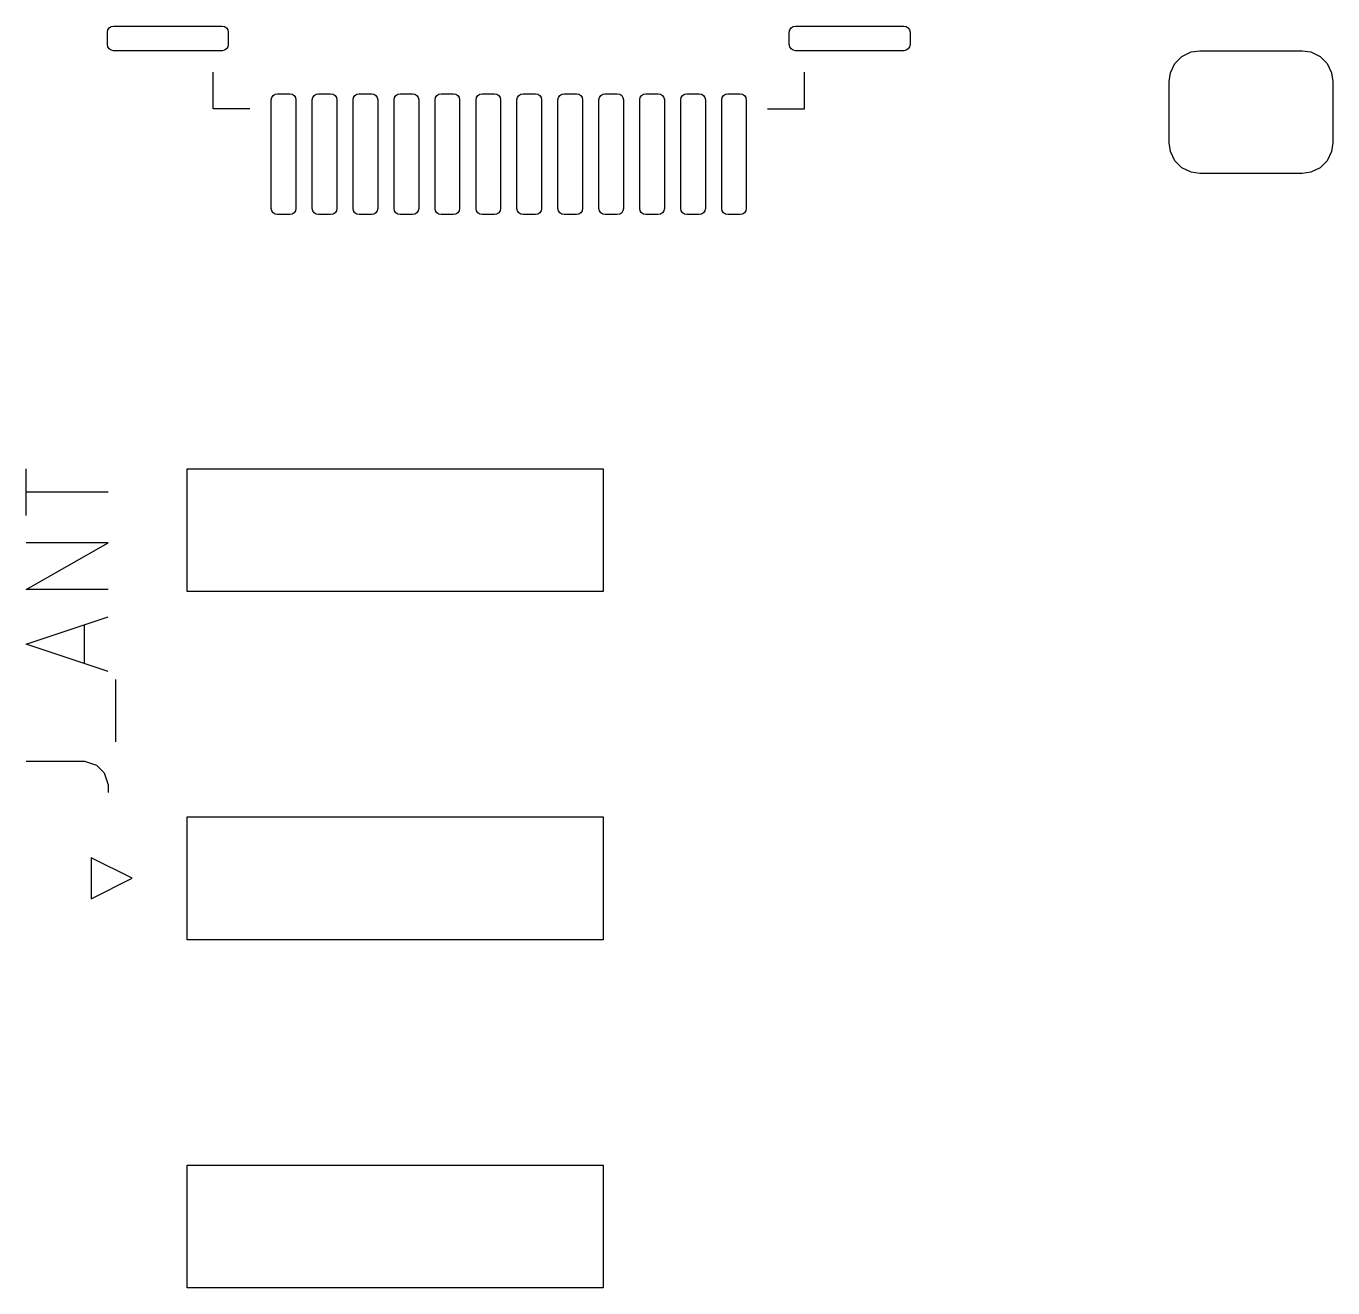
# Model space of a CAD drawing. Extents: x -0.18 to 2, y -0.2 to 1.93.
# Drawn here: x -0.177 to 0.451, y -0.197 to 0.41 of the extents above; entities that cross this region are included whole.
import ezdxf

# ---------------------------------------------------------------- set-up
doc = ezdxf.new("R2010")
doc.units = 0
doc.header["$MEASUREMENT"] = 0
doc.layers.add('BLACK', color=7, linetype='CONTINUOUS')
doc.layers.add('LYELLOW', color=51, linetype='CONTINUOUS')

msp = doc.modelspace()

# ---------------------------------------------------------------- linework, layer by layer
at = {"layer": 'BLACK', "linetype": 'CONTINUOUS'}
for p, q in [((-0.13804, 0.40775), (-0.1374, 0.40871)), ((-0.13804, 0.40775), (-0.1374, 0.40871)), ((-0.1374, 0.40871), (-0.13644, 0.40935)), ((-0.1374, 0.40871), (-0.13644, 0.40935)), ((-0.13644, 0.40935), (-0.13531, 0.40958)), ((-0.13644, 0.40935), (-0.13531, 0.40958)), ((-0.13531, 0.40958), (-0.08314, 0.40958)), ((-0.13531, 0.40958), (-0.08314, 0.40958)), ((-0.08314, 0.40958), (-0.08201, 0.40935)), ((-0.08314, 0.40958), (-0.08201, 0.40935)), ((-0.08201, 0.40935), (-0.08105, 0.40871)), ((-0.08201, 0.40935), (-0.08105, 0.40871)), ((-0.08105, 0.40871), (-0.08041, 0.40775)), ((-0.08105, 0.40871), (-0.08041, 0.40775)), ((0.18972, 0.40775), (0.19036, 0.40871)), ((0.18972, 0.40775), (0.19036, 0.40871)), ((0.19036, 0.40871), (0.19132, 0.40935)), ((0.19036, 0.40871), (0.19132, 0.40935)), ((0.19132, 0.40935), (0.19245, 0.40958)), ((0.19132, 0.40935), (0.19245, 0.40958)), ((0.19245, 0.40958), (0.24461, 0.40958)), ((0.19245, 0.40958), (0.24461, 0.40958)), ((0.24461, 0.40958), (0.24574, 0.40935)), ((0.24461, 0.40958), (0.24574, 0.40935)), ((0.24574, 0.40935), (0.2467, 0.40871)), ((0.24574, 0.40935), (0.2467, 0.40871)), ((0.2467, 0.40871), (0.24734, 0.40775)), ((0.2467, 0.40871), (0.24734, 0.40775)), ((-0.13826, 0.40662), (-0.13804, 0.40775)), ((-0.13826, 0.40662), (-0.13804, 0.40775)), ((-0.13826, 0.40072), (-0.13826, 0.40662)), ((-0.13826, 0.40072), (-0.13826, 0.40662)), ((-0.08041, 0.40775), (-0.08019, 0.40662)), ((-0.08041, 0.40775), (-0.08019, 0.40662)), ((-0.08019, 0.40662), (-0.08019, 0.40072)), ((-0.08019, 0.40662), (-0.08019, 0.40072)), ((0.1895, 0.40662), (0.18972, 0.40775)), ((0.1895, 0.40662), (0.18972, 0.40775)), ((0.1895, 0.40072), (0.1895, 0.40662)), ((0.1895, 0.40072), (0.1895, 0.40662)), ((0.24734, 0.40775), (0.24757, 0.40662)), ((0.24734, 0.40775), (0.24757, 0.40662)), ((0.24757, 0.40662), (0.24757, 0.40072)), ((0.24757, 0.40662), (0.24757, 0.40072)), ((-0.13804, 0.39959), (-0.13826, 0.40072)), ((-0.13804, 0.39959), (-0.13826, 0.40072)), ((-0.1374, 0.39863), (-0.13804, 0.39959)), ((-0.1374, 0.39863), (-0.13804, 0.39959)), ((-0.13644, 0.39799), (-0.1374, 0.39863)), ((-0.13644, 0.39799), (-0.1374, 0.39863)), ((-0.13531, 0.39777), (-0.13644, 0.39799)), ((-0.13531, 0.39777), (-0.13644, 0.39799)), ((-0.08314, 0.39777), (-0.13531, 0.39777)), ((-0.08314, 0.39777), (-0.13531, 0.39777)), ((-0.08201, 0.39799), (-0.08314, 0.39777)), ((-0.08201, 0.39799), (-0.08314, 0.39777)), ((-0.08105, 0.39863), (-0.08201, 0.39799)), ((-0.08105, 0.39863), (-0.08201, 0.39799)), ((-0.08041, 0.39959), (-0.08105, 0.39863)), ((-0.08041, 0.39959), (-0.08105, 0.39863)), ((-0.08019, 0.40072), (-0.08041, 0.39959)), ((-0.08019, 0.40072), (-0.08041, 0.39959)), ((0.18972, 0.39959), (0.1895, 0.40072)), ((0.18972, 0.39959), (0.1895, 0.40072)), ((0.19036, 0.39863), (0.18972, 0.39959)), ((0.19036, 0.39863), (0.18972, 0.39959)), ((0.19132, 0.39799), (0.19036, 0.39863)), ((0.19132, 0.39799), (0.19036, 0.39863)), ((0.19245, 0.39777), (0.19132, 0.39799)), ((0.19245, 0.39777), (0.19132, 0.39799)), ((0.24461, 0.39777), (0.19245, 0.39777)), ((0.24461, 0.39777), (0.19245, 0.39777)), ((0.24574, 0.39799), (0.24461, 0.39777)), ((0.24574, 0.39799), (0.24461, 0.39777)), ((0.2467, 0.39863), (0.24574, 0.39799)), ((0.2467, 0.39863), (0.24574, 0.39799)), ((0.24734, 0.39959), (0.2467, 0.39863)), ((0.24734, 0.39959), (0.2467, 0.39863)), ((0.24757, 0.40072), (0.24734, 0.39959)), ((0.24757, 0.40072), (0.24734, 0.39959)), ((0.37824, 0.39502), (0.3826, 0.39715)), ((0.37824, 0.39502), (0.3826, 0.39715)), ((0.3826, 0.39715), (0.38681, 0.39777)), ((0.3826, 0.39715), (0.38681, 0.39777)), ((0.38681, 0.39777), (0.43603, 0.39777)), ((0.38681, 0.39777), (0.43603, 0.39777)), ((0.43603, 0.39777), (0.44024, 0.39715)), ((0.43603, 0.39777), (0.44024, 0.39715)), ((0.44024, 0.39715), (0.44461, 0.39502)), ((0.44024, 0.39715), (0.44461, 0.39502)), ((0.37266, 0.38721), (0.3748, 0.39158)), ((0.37266, 0.38721), (0.3748, 0.39158)), ((0.3748, 0.39158), (0.37824, 0.39502)), ((0.3748, 0.39158), (0.37824, 0.39502)), ((0.44461, 0.39502), (0.44804, 0.39158)), ((0.44461, 0.39502), (0.44804, 0.39158)), ((0.44804, 0.39158), (0.45018, 0.38721)), ((0.44804, 0.39158), (0.45018, 0.38721)), ((0.37205, 0.383), (0.37266, 0.38721)), ((0.37205, 0.383), (0.37266, 0.38721)), ((0.45018, 0.38721), (0.45079, 0.383)), ((0.45018, 0.38721), (0.45079, 0.383)), ((-0.0577, 0.37687), (-0.05657, 0.3771)), ((-0.0577, 0.37687), (-0.05657, 0.3771)), ((-0.05657, 0.3771), (-0.05066, 0.3771)), ((-0.05657, 0.3771), (-0.05066, 0.3771)), ((-0.05066, 0.3771), (-0.04953, 0.37687)), ((-0.05066, 0.3771), (-0.04953, 0.37687)), ((-0.03801, 0.37687), (-0.03688, 0.3771)), ((-0.03801, 0.37687), (-0.03688, 0.3771)), ((-0.03688, 0.3771), (-0.03098, 0.3771)), ((-0.03688, 0.3771), (-0.03098, 0.3771)), ((-0.03098, 0.3771), (-0.02985, 0.37687)), ((-0.03098, 0.3771), (-0.02985, 0.37687)), ((-0.01833, 0.37687), (-0.0172, 0.3771)), ((-0.01833, 0.37687), (-0.0172, 0.3771)), ((-0.0172, 0.3771), (-0.01129, 0.3771)), ((-0.0172, 0.3771), (-0.01129, 0.3771)), ((-0.01129, 0.3771), (-0.01016, 0.37687)), ((-0.01129, 0.3771), (-0.01016, 0.37687)), ((0.00136, 0.37687), (0.00249, 0.3771)), ((0.00136, 0.37687), (0.00249, 0.3771)), ((0.00249, 0.3771), (0.00839, 0.3771)), ((0.00249, 0.3771), (0.00839, 0.3771)), ((0.00839, 0.3771), (0.00952, 0.37687)), ((0.00839, 0.3771), (0.00952, 0.37687)), ((0.02104, 0.37687), (0.02217, 0.3771)), ((0.02104, 0.37687), (0.02217, 0.3771)), ((0.02217, 0.3771), (0.02808, 0.3771)), ((0.02217, 0.3771), (0.02808, 0.3771)), ((0.02808, 0.3771), (0.02921, 0.37687)), ((0.02808, 0.3771), (0.02921, 0.37687)), ((0.04073, 0.37687), (0.04186, 0.3771)), ((0.04073, 0.37687), (0.04186, 0.3771)), ((0.04186, 0.3771), (0.04776, 0.3771)), ((0.04186, 0.3771), (0.04776, 0.3771)), ((0.04776, 0.3771), (0.04889, 0.37687)), ((0.04776, 0.3771), (0.04889, 0.37687)), ((0.06041, 0.37687), (0.06154, 0.3771)), ((0.06041, 0.37687), (0.06154, 0.3771)), ((0.06154, 0.3771), (0.06745, 0.3771)), ((0.06154, 0.3771), (0.06745, 0.3771)), ((0.06745, 0.3771), (0.06858, 0.37687)), ((0.06745, 0.3771), (0.06858, 0.37687)), ((0.0801, 0.37687), (0.08123, 0.3771)), ((0.0801, 0.37687), (0.08123, 0.3771)), ((0.08123, 0.3771), (0.08713, 0.3771)), ((0.08123, 0.3771), (0.08713, 0.3771)), ((0.08713, 0.3771), (0.08826, 0.37687)), ((0.08713, 0.3771), (0.08826, 0.37687)), ((0.09978, 0.37687), (0.10091, 0.3771)), ((0.09978, 0.37687), (0.10091, 0.3771)), ((0.10091, 0.3771), (0.10682, 0.3771)), ((0.10091, 0.3771), (0.10682, 0.3771)), ((0.10682, 0.3771), (0.10795, 0.37687)), ((0.10682, 0.3771), (0.10795, 0.37687)), ((0.11947, 0.37687), (0.1206, 0.3771)), ((0.11947, 0.37687), (0.1206, 0.3771)), ((0.1206, 0.3771), (0.1265, 0.3771)), ((0.1206, 0.3771), (0.1265, 0.3771)), ((0.1265, 0.3771), (0.12763, 0.37687)), ((0.1265, 0.3771), (0.12763, 0.37687)), ((0.13915, 0.37687), (0.14028, 0.3771)), ((0.13915, 0.37687), (0.14028, 0.3771)), ((0.14028, 0.3771), (0.14619, 0.3771)), ((0.14028, 0.3771), (0.14619, 0.3771)), ((0.14619, 0.3771), (0.14732, 0.37687)), ((0.14619, 0.3771), (0.14732, 0.37687)), ((0.15884, 0.37687), (0.15997, 0.3771)), ((0.15884, 0.37687), (0.15997, 0.3771)), ((0.15997, 0.3771), (0.16587, 0.3771)), ((0.15997, 0.3771), (0.16587, 0.3771)), ((0.16587, 0.3771), (0.167, 0.37687)), ((0.16587, 0.3771), (0.167, 0.37687)), ((0.37205, 0.35347), (0.37205, 0.383)), ((0.37205, 0.35347), (0.37205, 0.383)), ((0.45079, 0.383), (0.45079, 0.35347)), ((0.45079, 0.383), (0.45079, 0.35347)), ((-0.05952, 0.37414), (-0.0593, 0.37527)), ((-0.05952, 0.37414), (-0.0593, 0.37527)), ((-0.05952, 0.32198), (-0.05952, 0.37414)), ((-0.05952, 0.32198), (-0.05952, 0.37414)), ((-0.0593, 0.37527), (-0.05866, 0.37623)), ((-0.0593, 0.37527), (-0.05866, 0.37623)), ((-0.05866, 0.37623), (-0.0577, 0.37687)), ((-0.05866, 0.37623), (-0.0577, 0.37687)), ((-0.04953, 0.37687), (-0.04857, 0.37623)), ((-0.04953, 0.37687), (-0.04857, 0.37623)), ((-0.04857, 0.37623), (-0.04793, 0.37527)), ((-0.04857, 0.37623), (-0.04793, 0.37527)), ((-0.04793, 0.37527), (-0.04771, 0.37414)), ((-0.04793, 0.37527), (-0.04771, 0.37414)), ((-0.04771, 0.37414), (-0.04771, 0.32198)), ((-0.04771, 0.37414), (-0.04771, 0.32198)), ((-0.03984, 0.37414), (-0.03961, 0.37527)), ((-0.03984, 0.37414), (-0.03961, 0.37527)), ((-0.03984, 0.32198), (-0.03984, 0.37414)), ((-0.03984, 0.32198), (-0.03984, 0.37414)), ((-0.03961, 0.37527), (-0.03897, 0.37623)), ((-0.03961, 0.37527), (-0.03897, 0.37623)), ((-0.03897, 0.37623), (-0.03801, 0.37687)), ((-0.03897, 0.37623), (-0.03801, 0.37687)), ((-0.02985, 0.37687), (-0.02889, 0.37623)), ((-0.02985, 0.37687), (-0.02889, 0.37623)), ((-0.02889, 0.37623), (-0.02825, 0.37527)), ((-0.02889, 0.37623), (-0.02825, 0.37527)), ((-0.02825, 0.37527), (-0.02802, 0.37414)), ((-0.02825, 0.37527), (-0.02802, 0.37414)), ((-0.02802, 0.37414), (-0.02802, 0.32198)), ((-0.02802, 0.37414), (-0.02802, 0.32198)), ((-0.02015, 0.37414), (-0.01993, 0.37527)), ((-0.02015, 0.37414), (-0.01993, 0.37527)), ((-0.02015, 0.32198), (-0.02015, 0.37414)), ((-0.02015, 0.32198), (-0.02015, 0.37414)), ((-0.01993, 0.37527), (-0.01929, 0.37623)), ((-0.01993, 0.37527), (-0.01929, 0.37623)), ((-0.01929, 0.37623), (-0.01833, 0.37687)), ((-0.01929, 0.37623), (-0.01833, 0.37687)), ((-0.01016, 0.37687), (-0.0092, 0.37623)), ((-0.01016, 0.37687), (-0.0092, 0.37623)), ((-0.0092, 0.37623), (-0.00856, 0.37527)), ((-0.0092, 0.37623), (-0.00856, 0.37527)), ((-0.00856, 0.37527), (-0.00834, 0.37414)), ((-0.00856, 0.37527), (-0.00834, 0.37414)), ((-0.00834, 0.37414), (-0.00834, 0.32198)), ((-0.00834, 0.37414), (-0.00834, 0.32198)), ((-0.00047, 0.37414), (-0.00024, 0.37527)), ((-0.00047, 0.37414), (-0.00024, 0.37527)), ((-0.00047, 0.32198), (-0.00047, 0.37414)), ((-0.00047, 0.32198), (-0.00047, 0.37414)), ((-0.00024, 0.37527), (0.0004, 0.37623)), ((-0.00024, 0.37527), (0.0004, 0.37623)), ((0.0004, 0.37623), (0.00136, 0.37687)), ((0.0004, 0.37623), (0.00136, 0.37687)), ((0.00952, 0.37687), (0.01048, 0.37623)), ((0.00952, 0.37687), (0.01048, 0.37623)), ((0.01048, 0.37623), (0.01112, 0.37527)), ((0.01048, 0.37623), (0.01112, 0.37527)), ((0.01112, 0.37527), (0.01135, 0.37414)), ((0.01112, 0.37527), (0.01135, 0.37414)), ((0.01135, 0.37414), (0.01135, 0.32198)), ((0.01135, 0.37414), (0.01135, 0.32198)), ((0.01922, 0.37414), (0.01944, 0.37527)), ((0.01922, 0.37414), (0.01944, 0.37527)), ((0.01922, 0.32198), (0.01922, 0.37414)), ((0.01922, 0.32198), (0.01922, 0.37414)), ((0.01944, 0.37527), (0.02008, 0.37623)), ((0.01944, 0.37527), (0.02008, 0.37623)), ((0.02008, 0.37623), (0.02104, 0.37687)), ((0.02008, 0.37623), (0.02104, 0.37687)), ((0.02921, 0.37687), (0.03017, 0.37623)), ((0.02921, 0.37687), (0.03017, 0.37623)), ((0.03017, 0.37623), (0.03081, 0.37527)), ((0.03017, 0.37623), (0.03081, 0.37527)), ((0.03081, 0.37527), (0.03103, 0.37414)), ((0.03081, 0.37527), (0.03103, 0.37414)), ((0.03103, 0.37414), (0.03103, 0.32198)), ((0.03103, 0.37414), (0.03103, 0.32198)), ((0.0389, 0.37414), (0.03913, 0.37527)), ((0.0389, 0.37414), (0.03913, 0.37527)), ((0.0389, 0.32198), (0.0389, 0.37414)), ((0.0389, 0.32198), (0.0389, 0.37414)), ((0.03913, 0.37527), (0.03977, 0.37623)), ((0.03913, 0.37527), (0.03977, 0.37623)), ((0.03977, 0.37623), (0.04073, 0.37687)), ((0.03977, 0.37623), (0.04073, 0.37687)), ((0.04889, 0.37687), (0.04985, 0.37623)), ((0.04889, 0.37687), (0.04985, 0.37623)), ((0.04985, 0.37623), (0.05049, 0.37527)), ((0.04985, 0.37623), (0.05049, 0.37527)), ((0.05049, 0.37527), (0.05072, 0.37414)), ((0.05049, 0.37527), (0.05072, 0.37414)), ((0.05072, 0.37414), (0.05072, 0.32198)), ((0.05072, 0.37414), (0.05072, 0.32198)), ((0.05859, 0.37414), (0.05881, 0.37527)), ((0.05859, 0.37414), (0.05881, 0.37527)), ((0.05859, 0.32198), (0.05859, 0.37414)), ((0.05859, 0.32198), (0.05859, 0.37414)), ((0.05881, 0.37527), (0.05945, 0.37623)), ((0.05881, 0.37527), (0.05945, 0.37623)), ((0.05945, 0.37623), (0.06041, 0.37687)), ((0.05945, 0.37623), (0.06041, 0.37687)), ((0.06858, 0.37687), (0.06954, 0.37623)), ((0.06858, 0.37687), (0.06954, 0.37623)), ((0.06954, 0.37623), (0.07018, 0.37527)), ((0.06954, 0.37623), (0.07018, 0.37527)), ((0.07018, 0.37527), (0.0704, 0.37414)), ((0.07018, 0.37527), (0.0704, 0.37414)), ((0.0704, 0.37414), (0.0704, 0.32198)), ((0.0704, 0.37414), (0.0704, 0.32198)), ((0.07827, 0.37414), (0.0785, 0.37527)), ((0.07827, 0.37414), (0.0785, 0.37527)), ((0.07827, 0.32198), (0.07827, 0.37414)), ((0.07827, 0.32198), (0.07827, 0.37414)), ((0.0785, 0.37527), (0.07914, 0.37623)), ((0.0785, 0.37527), (0.07914, 0.37623)), ((0.07914, 0.37623), (0.0801, 0.37687)), ((0.07914, 0.37623), (0.0801, 0.37687)), ((0.08826, 0.37687), (0.08922, 0.37623)), ((0.08826, 0.37687), (0.08922, 0.37623)), ((0.08922, 0.37623), (0.08986, 0.37527)), ((0.08922, 0.37623), (0.08986, 0.37527)), ((0.08986, 0.37527), (0.09009, 0.37414)), ((0.08986, 0.37527), (0.09009, 0.37414)), ((0.09009, 0.37414), (0.09009, 0.32198)), ((0.09009, 0.37414), (0.09009, 0.32198)), ((0.09796, 0.37414), (0.09818, 0.37527)), ((0.09796, 0.37414), (0.09818, 0.37527)), ((0.09796, 0.32198), (0.09796, 0.37414)), ((0.09796, 0.32198), (0.09796, 0.37414)), ((0.09818, 0.37527), (0.09882, 0.37623)), ((0.09818, 0.37527), (0.09882, 0.37623)), ((0.09882, 0.37623), (0.09978, 0.37687)), ((0.09882, 0.37623), (0.09978, 0.37687)), ((0.10795, 0.37687), (0.10891, 0.37623)), ((0.10795, 0.37687), (0.10891, 0.37623)), ((0.10891, 0.37623), (0.10955, 0.37527)), ((0.10891, 0.37623), (0.10955, 0.37527)), ((0.10955, 0.37527), (0.10977, 0.37414)), ((0.10955, 0.37527), (0.10977, 0.37414)), ((0.10977, 0.37414), (0.10977, 0.32198)), ((0.10977, 0.37414), (0.10977, 0.32198)), ((0.11764, 0.37414), (0.11787, 0.37527)), ((0.11764, 0.37414), (0.11787, 0.37527)), ((0.11764, 0.32198), (0.11764, 0.37414)), ((0.11764, 0.32198), (0.11764, 0.37414)), ((0.11787, 0.37527), (0.11851, 0.37623)), ((0.11787, 0.37527), (0.11851, 0.37623)), ((0.11851, 0.37623), (0.11947, 0.37687)), ((0.11851, 0.37623), (0.11947, 0.37687)), ((0.12763, 0.37687), (0.12859, 0.37623)), ((0.12763, 0.37687), (0.12859, 0.37623)), ((0.12859, 0.37623), (0.12923, 0.37527)), ((0.12859, 0.37623), (0.12923, 0.37527)), ((0.12923, 0.37527), (0.12946, 0.37414)), ((0.12923, 0.37527), (0.12946, 0.37414)), ((0.12946, 0.37414), (0.12946, 0.32198)), ((0.12946, 0.37414), (0.12946, 0.32198)), ((0.13733, 0.37414), (0.13755, 0.37527)), ((0.13733, 0.37414), (0.13755, 0.37527)), ((0.13733, 0.32198), (0.13733, 0.37414)), ((0.13733, 0.32198), (0.13733, 0.37414)), ((0.13755, 0.37527), (0.13819, 0.37623)), ((0.13755, 0.37527), (0.13819, 0.37623)), ((0.13819, 0.37623), (0.13915, 0.37687)), ((0.13819, 0.37623), (0.13915, 0.37687)), ((0.14732, 0.37687), (0.14828, 0.37623)), ((0.14732, 0.37687), (0.14828, 0.37623)), ((0.14828, 0.37623), (0.14892, 0.37527)), ((0.14828, 0.37623), (0.14892, 0.37527)), ((0.14892, 0.37527), (0.14914, 0.37414)), ((0.14892, 0.37527), (0.14914, 0.37414)), ((0.14914, 0.37414), (0.14914, 0.32198)), ((0.14914, 0.37414), (0.14914, 0.32198)), ((0.15701, 0.37414), (0.15724, 0.37527)), ((0.15701, 0.37414), (0.15724, 0.37527)), ((0.15701, 0.32198), (0.15701, 0.37414)), ((0.15701, 0.32198), (0.15701, 0.37414)), ((0.15724, 0.37527), (0.15788, 0.37623)), ((0.15724, 0.37527), (0.15788, 0.37623)), ((0.15788, 0.37623), (0.15884, 0.37687)), ((0.15788, 0.37623), (0.15884, 0.37687)), ((0.167, 0.37687), (0.16796, 0.37623)), ((0.167, 0.37687), (0.16796, 0.37623)), ((0.16796, 0.37623), (0.1686, 0.37527)), ((0.16796, 0.37623), (0.1686, 0.37527)), ((0.1686, 0.37527), (0.16883, 0.37414)), ((0.1686, 0.37527), (0.16883, 0.37414)), ((0.16883, 0.37414), (0.16883, 0.32198)), ((0.16883, 0.37414), (0.16883, 0.32198)), ((0.37266, 0.34926), (0.37205, 0.35347)), ((0.37266, 0.34926), (0.37205, 0.35347)), ((0.45079, 0.35347), (0.45018, 0.34926)), ((0.45079, 0.35347), (0.45018, 0.34926)), ((0.3748, 0.3449), (0.37266, 0.34926)), ((0.3748, 0.3449), (0.37266, 0.34926)), ((0.45018, 0.34926), (0.44804, 0.3449)), ((0.45018, 0.34926), (0.44804, 0.3449)), ((0.37824, 0.34146), (0.3748, 0.3449)), ((0.37824, 0.34146), (0.3748, 0.3449)), ((0.3826, 0.33932), (0.37824, 0.34146)), ((0.3826, 0.33932), (0.37824, 0.34146)), ((0.38681, 0.33871), (0.3826, 0.33932)), ((0.38681, 0.33871), (0.3826, 0.33932)), ((0.44024, 0.33932), (0.43603, 0.33871)), ((0.44024, 0.33932), (0.43603, 0.33871)), ((0.44461, 0.34146), (0.44024, 0.33932)), ((0.44461, 0.34146), (0.44024, 0.33932)), ((0.44804, 0.3449), (0.44461, 0.34146)), ((0.44804, 0.3449), (0.44461, 0.34146)), ((0.43603, 0.33871), (0.38681, 0.33871)), ((0.43603, 0.33871), (0.38681, 0.33871)), ((-0.0593, 0.32085), (-0.05952, 0.32198)), ((-0.0593, 0.32085), (-0.05952, 0.32198)), ((-0.05866, 0.31989), (-0.0593, 0.32085)), ((-0.05866, 0.31989), (-0.0593, 0.32085)), ((-0.04793, 0.32085), (-0.04857, 0.31989)), ((-0.04793, 0.32085), (-0.04857, 0.31989)), ((-0.04771, 0.32198), (-0.04793, 0.32085)), ((-0.04771, 0.32198), (-0.04793, 0.32085)), ((-0.03961, 0.32085), (-0.03984, 0.32198)), ((-0.03961, 0.32085), (-0.03984, 0.32198)), ((-0.03897, 0.31989), (-0.03961, 0.32085)), ((-0.03897, 0.31989), (-0.03961, 0.32085)), ((-0.02825, 0.32085), (-0.02889, 0.31989)), ((-0.02825, 0.32085), (-0.02889, 0.31989)), ((-0.02802, 0.32198), (-0.02825, 0.32085)), ((-0.02802, 0.32198), (-0.02825, 0.32085)), ((-0.01993, 0.32085), (-0.02015, 0.32198)), ((-0.01993, 0.32085), (-0.02015, 0.32198)), ((-0.01929, 0.31989), (-0.01993, 0.32085)), ((-0.01929, 0.31989), (-0.01993, 0.32085)), ((-0.00856, 0.32085), (-0.0092, 0.31989)), ((-0.00856, 0.32085), (-0.0092, 0.31989)), ((-0.00834, 0.32198), (-0.00856, 0.32085)), ((-0.00834, 0.32198), (-0.00856, 0.32085)), ((-0.00024, 0.32085), (-0.00047, 0.32198)), ((-0.00024, 0.32085), (-0.00047, 0.32198)), ((0.0004, 0.31989), (-0.00024, 0.32085)), ((0.0004, 0.31989), (-0.00024, 0.32085)), ((0.01112, 0.32085), (0.01048, 0.31989)), ((0.01112, 0.32085), (0.01048, 0.31989)), ((0.01135, 0.32198), (0.01112, 0.32085)), ((0.01135, 0.32198), (0.01112, 0.32085)), ((0.01944, 0.32085), (0.01922, 0.32198)), ((0.01944, 0.32085), (0.01922, 0.32198)), ((0.02008, 0.31989), (0.01944, 0.32085)), ((0.02008, 0.31989), (0.01944, 0.32085)), ((0.03081, 0.32085), (0.03017, 0.31989)), ((0.03081, 0.32085), (0.03017, 0.31989)), ((0.03103, 0.32198), (0.03081, 0.32085)), ((0.03103, 0.32198), (0.03081, 0.32085)), ((0.03913, 0.32085), (0.0389, 0.32198)), ((0.03913, 0.32085), (0.0389, 0.32198)), ((0.03977, 0.31989), (0.03913, 0.32085)), ((0.03977, 0.31989), (0.03913, 0.32085)), ((0.05049, 0.32085), (0.04985, 0.31989)), ((0.05049, 0.32085), (0.04985, 0.31989)), ((0.05072, 0.32198), (0.05049, 0.32085)), ((0.05072, 0.32198), (0.05049, 0.32085)), ((0.05881, 0.32085), (0.05859, 0.32198)), ((0.05881, 0.32085), (0.05859, 0.32198)), ((0.05945, 0.31989), (0.05881, 0.32085)), ((0.05945, 0.31989), (0.05881, 0.32085)), ((0.07018, 0.32085), (0.06954, 0.31989)), ((0.07018, 0.32085), (0.06954, 0.31989)), ((0.0704, 0.32198), (0.07018, 0.32085)), ((0.0704, 0.32198), (0.07018, 0.32085)), ((0.0785, 0.32085), (0.07827, 0.32198)), ((0.0785, 0.32085), (0.07827, 0.32198)), ((0.07914, 0.31989), (0.0785, 0.32085)), ((0.07914, 0.31989), (0.0785, 0.32085)), ((0.08986, 0.32085), (0.08922, 0.31989)), ((0.08986, 0.32085), (0.08922, 0.31989)), ((0.09009, 0.32198), (0.08986, 0.32085)), ((0.09009, 0.32198), (0.08986, 0.32085)), ((0.09818, 0.32085), (0.09796, 0.32198)), ((0.09818, 0.32085), (0.09796, 0.32198)), ((0.09882, 0.31989), (0.09818, 0.32085)), ((0.09882, 0.31989), (0.09818, 0.32085)), ((0.10955, 0.32085), (0.10891, 0.31989)), ((0.10955, 0.32085), (0.10891, 0.31989)), ((0.10977, 0.32198), (0.10955, 0.32085)), ((0.10977, 0.32198), (0.10955, 0.32085)), ((0.11787, 0.32085), (0.11764, 0.32198)), ((0.11787, 0.32085), (0.11764, 0.32198)), ((0.11851, 0.31989), (0.11787, 0.32085)), ((0.11851, 0.31989), (0.11787, 0.32085)), ((0.12923, 0.32085), (0.12859, 0.31989)), ((0.12923, 0.32085), (0.12859, 0.31989)), ((0.12946, 0.32198), (0.12923, 0.32085)), ((0.12946, 0.32198), (0.12923, 0.32085)), ((0.13755, 0.32085), (0.13733, 0.32198)), ((0.13755, 0.32085), (0.13733, 0.32198)), ((0.13819, 0.31989), (0.13755, 0.32085)), ((0.13819, 0.31989), (0.13755, 0.32085)), ((0.14892, 0.32085), (0.14828, 0.31989)), ((0.14892, 0.32085), (0.14828, 0.31989)), ((0.14914, 0.32198), (0.14892, 0.32085)), ((0.14914, 0.32198), (0.14892, 0.32085)), ((0.15724, 0.32085), (0.15701, 0.32198)), ((0.15724, 0.32085), (0.15701, 0.32198)), ((0.15788, 0.31989), (0.15724, 0.32085)), ((0.15788, 0.31989), (0.15724, 0.32085)), ((0.1686, 0.32085), (0.16796, 0.31989)), ((0.1686, 0.32085), (0.16796, 0.31989)), ((0.16883, 0.32198), (0.1686, 0.32085)), ((0.16883, 0.32198), (0.1686, 0.32085)), ((-0.0577, 0.31925), (-0.05866, 0.31989)), ((-0.0577, 0.31925), (-0.05866, 0.31989)), ((-0.05657, 0.31903), (-0.0577, 0.31925)), ((-0.05657, 0.31903), (-0.0577, 0.31925)), ((-0.05066, 0.31903), (-0.05657, 0.31903)), ((-0.05066, 0.31903), (-0.05657, 0.31903)), ((-0.04953, 0.31925), (-0.05066, 0.31903)), ((-0.04953, 0.31925), (-0.05066, 0.31903)), ((-0.04857, 0.31989), (-0.04953, 0.31925)), ((-0.04857, 0.31989), (-0.04953, 0.31925)), ((-0.03801, 0.31925), (-0.03897, 0.31989)), ((-0.03801, 0.31925), (-0.03897, 0.31989)), ((-0.03688, 0.31903), (-0.03801, 0.31925)), ((-0.03688, 0.31903), (-0.03801, 0.31925)), ((-0.03098, 0.31903), (-0.03688, 0.31903)), ((-0.03098, 0.31903), (-0.03688, 0.31903)), ((-0.02985, 0.31925), (-0.03098, 0.31903)), ((-0.02985, 0.31925), (-0.03098, 0.31903)), ((-0.02889, 0.31989), (-0.02985, 0.31925)), ((-0.02889, 0.31989), (-0.02985, 0.31925)), ((-0.01833, 0.31925), (-0.01929, 0.31989)), ((-0.01833, 0.31925), (-0.01929, 0.31989)), ((-0.0172, 0.31903), (-0.01833, 0.31925)), ((-0.0172, 0.31903), (-0.01833, 0.31925)), ((-0.01129, 0.31903), (-0.0172, 0.31903)), ((-0.01129, 0.31903), (-0.0172, 0.31903)), ((-0.01016, 0.31925), (-0.01129, 0.31903)), ((-0.01016, 0.31925), (-0.01129, 0.31903)), ((-0.0092, 0.31989), (-0.01016, 0.31925)), ((-0.0092, 0.31989), (-0.01016, 0.31925)), ((0.00136, 0.31925), (0.0004, 0.31989)), ((0.00136, 0.31925), (0.0004, 0.31989)), ((0.00249, 0.31903), (0.00136, 0.31925)), ((0.00249, 0.31903), (0.00136, 0.31925)), ((0.00839, 0.31903), (0.00249, 0.31903)), ((0.00839, 0.31903), (0.00249, 0.31903)), ((0.00952, 0.31925), (0.00839, 0.31903)), ((0.00952, 0.31925), (0.00839, 0.31903)), ((0.01048, 0.31989), (0.00952, 0.31925)), ((0.01048, 0.31989), (0.00952, 0.31925)), ((0.02104, 0.31925), (0.02008, 0.31989)), ((0.02104, 0.31925), (0.02008, 0.31989)), ((0.02217, 0.31903), (0.02104, 0.31925)), ((0.02217, 0.31903), (0.02104, 0.31925)), ((0.02808, 0.31903), (0.02217, 0.31903)), ((0.02808, 0.31903), (0.02217, 0.31903)), ((0.02921, 0.31925), (0.02808, 0.31903)), ((0.02921, 0.31925), (0.02808, 0.31903)), ((0.03017, 0.31989), (0.02921, 0.31925)), ((0.03017, 0.31989), (0.02921, 0.31925)), ((0.04073, 0.31925), (0.03977, 0.31989)), ((0.04073, 0.31925), (0.03977, 0.31989)), ((0.04186, 0.31903), (0.04073, 0.31925)), ((0.04186, 0.31903), (0.04073, 0.31925)), ((0.04776, 0.31903), (0.04186, 0.31903)), ((0.04776, 0.31903), (0.04186, 0.31903)), ((0.04889, 0.31925), (0.04776, 0.31903)), ((0.04889, 0.31925), (0.04776, 0.31903)), ((0.04985, 0.31989), (0.04889, 0.31925)), ((0.04985, 0.31989), (0.04889, 0.31925)), ((0.06041, 0.31925), (0.05945, 0.31989)), ((0.06041, 0.31925), (0.05945, 0.31989)), ((0.06154, 0.31903), (0.06041, 0.31925)), ((0.06154, 0.31903), (0.06041, 0.31925)), ((0.06745, 0.31903), (0.06154, 0.31903)), ((0.06745, 0.31903), (0.06154, 0.31903)), ((0.06858, 0.31925), (0.06745, 0.31903)), ((0.06858, 0.31925), (0.06745, 0.31903)), ((0.06954, 0.31989), (0.06858, 0.31925)), ((0.06954, 0.31989), (0.06858, 0.31925)), ((0.0801, 0.31925), (0.07914, 0.31989)), ((0.0801, 0.31925), (0.07914, 0.31989)), ((0.08123, 0.31903), (0.0801, 0.31925)), ((0.08123, 0.31903), (0.0801, 0.31925)), ((0.08713, 0.31903), (0.08123, 0.31903)), ((0.08713, 0.31903), (0.08123, 0.31903)), ((0.08826, 0.31925), (0.08713, 0.31903)), ((0.08826, 0.31925), (0.08713, 0.31903)), ((0.08922, 0.31989), (0.08826, 0.31925)), ((0.08922, 0.31989), (0.08826, 0.31925)), ((0.09978, 0.31925), (0.09882, 0.31989)), ((0.09978, 0.31925), (0.09882, 0.31989)), ((0.10091, 0.31903), (0.09978, 0.31925)), ((0.10091, 0.31903), (0.09978, 0.31925)), ((0.10682, 0.31903), (0.10091, 0.31903)), ((0.10682, 0.31903), (0.10091, 0.31903)), ((0.10795, 0.31925), (0.10682, 0.31903)), ((0.10795, 0.31925), (0.10682, 0.31903)), ((0.10891, 0.31989), (0.10795, 0.31925)), ((0.10891, 0.31989), (0.10795, 0.31925)), ((0.11947, 0.31925), (0.11851, 0.31989)), ((0.11947, 0.31925), (0.11851, 0.31989)), ((0.1206, 0.31903), (0.11947, 0.31925)), ((0.1206, 0.31903), (0.11947, 0.31925)), ((0.1265, 0.31903), (0.1206, 0.31903)), ((0.1265, 0.31903), (0.1206, 0.31903)), ((0.12763, 0.31925), (0.1265, 0.31903)), ((0.12763, 0.31925), (0.1265, 0.31903)), ((0.12859, 0.31989), (0.12763, 0.31925)), ((0.12859, 0.31989), (0.12763, 0.31925)), ((0.13915, 0.31925), (0.13819, 0.31989)), ((0.13915, 0.31925), (0.13819, 0.31989)), ((0.14028, 0.31903), (0.13915, 0.31925)), ((0.14028, 0.31903), (0.13915, 0.31925)), ((0.14619, 0.31903), (0.14028, 0.31903)), ((0.14619, 0.31903), (0.14028, 0.31903)), ((0.14732, 0.31925), (0.14619, 0.31903)), ((0.14732, 0.31925), (0.14619, 0.31903)), ((0.14828, 0.31989), (0.14732, 0.31925)), ((0.14828, 0.31989), (0.14732, 0.31925)), ((0.15884, 0.31925), (0.15788, 0.31989)), ((0.15884, 0.31925), (0.15788, 0.31989)), ((0.15997, 0.31903), (0.15884, 0.31925)), ((0.15997, 0.31903), (0.15884, 0.31925)), ((0.16587, 0.31903), (0.15997, 0.31903)), ((0.16587, 0.31903), (0.15997, 0.31903)), ((0.167, 0.31925), (0.16587, 0.31903)), ((0.167, 0.31925), (0.16587, 0.31903)), ((0.16796, 0.31989), (0.167, 0.31925)), ((0.16796, 0.31989), (0.167, 0.31925)), ((-0.1, 0.1378), (-0.1, 0.19685)), ((-0.1, 0.19685), (0.1, 0.19685)), ((-0.1, 0.1378), (-0.1, 0.19685)), ((-0.1, 0.19685), (0.1, 0.19685)), ((-0.1, 0.1378), (-0.1, 0.19685)), ((-0.1, 0.19685), (0.1, 0.19685)), ((-0.1, 0.1378), (-0.1, 0.19685)), ((-0.1, 0.19685), (0.1, 0.19685)), ((0.1, 0.19685), (0.1, 0.1378)), ((0.1, 0.19685), (0.1, 0.1378)), ((0.1, 0.19685), (0.1, 0.1378)), ((0.1, 0.19685), (0.1, 0.1378)), ((0.1, 0.1378), (-0.1, 0.1378)), ((0.1, 0.1378), (-0.1, 0.1378)), ((0.1, 0.1378), (-0.1, 0.1378)), ((0.1, 0.1378), (-0.1, 0.1378)), ((-0.1, -0.02953), (-0.1, 0.02953)), ((-0.1, 0.02953), (0.1, 0.02953)), ((-0.1, -0.02953), (-0.1, 0.02953)), ((-0.1, 0.02953), (0.1, 0.02953)), ((0.1, 0.02953), (0.1, -0.02953)), ((0.1, 0.02953), (0.1, -0.02953)), ((0.1, -0.02953), (-0.1, -0.02953)), ((0.1, -0.02953), (-0.1, -0.02953)), ((-0.1, -0.19685), (-0.1, -0.1378)), ((-0.1, -0.1378), (0.1, -0.1378)), ((-0.1, -0.19685), (-0.1, -0.1378)), ((-0.1, -0.1378), (0.1, -0.1378)), ((-0.1, -0.19685), (-0.1, -0.1378)), ((-0.1, -0.1378), (0.1, -0.1378)), ((-0.1, -0.19685), (-0.1, -0.1378)), ((-0.1, -0.1378), (0.1, -0.1378)), ((0.1, -0.1378), (0.1, -0.19685)), ((0.1, -0.1378), (0.1, -0.19685)), ((0.1, -0.1378), (0.1, -0.19685)), ((0.1, -0.1378), (0.1, -0.19685)), ((0.1, -0.19685), (-0.1, -0.19685)), ((0.1, -0.19685), (-0.1, -0.19685)), ((0.1, -0.19685), (-0.1, -0.19685)), ((0.1, -0.19685), (-0.1, -0.19685))]:
    msp.add_line(p, q, dxfattribs=at)
at = {"layer": 'LYELLOW', "linetype": 'CONTINUOUS'}
for p, q in [((-0.08747, 0.36981), (-0.08747, 0.38753)), ((0.19678, 0.36981), (0.19678, 0.38753)), ((-0.06976, 0.36981), (-0.08747, 0.36981)), ((0.17906, 0.36981), (0.19678, 0.36981)), ((-0.17737, 0.17435), (-0.17737, 0.19685)), ((-0.138, 0.1856), (-0.17737, 0.1856)), ((-0.17737, 0.13873), (-0.138, 0.16123)), ((-0.138, 0.16123), (-0.17737, 0.16123)), ((-0.138, 0.13873), (-0.17737, 0.13873)), ((-0.17737, 0.11249), (-0.138, 0.12561)), ((-0.14925, 0.10311), (-0.14925, 0.12186)), ((-0.138, 0.09936), (-0.17737, 0.11249)), ((-0.13425, 0.06562), (-0.13425, 0.09561)), ((-0.17737, 0.05624), (-0.14925, 0.05624)), ((-0.14925, 0.05624), (-0.14362, 0.05437)), ((-0.14362, 0.05437), (-0.13987, 0.05062)), ((-0.13987, 0.05062), (-0.138, 0.04499)), ((-0.138, 0.04499), (-0.138, 0.04124)), ((-0.14606, 0.00984), (-0.14606, -0.00984)), ((-0.12638, 0), (-0.14606, 0.00984)), ((-0.14606, -0.00984), (-0.12638, 0))]:
    msp.add_line(p, q, dxfattribs=at)

doc.saveas('drawing.dxf')
